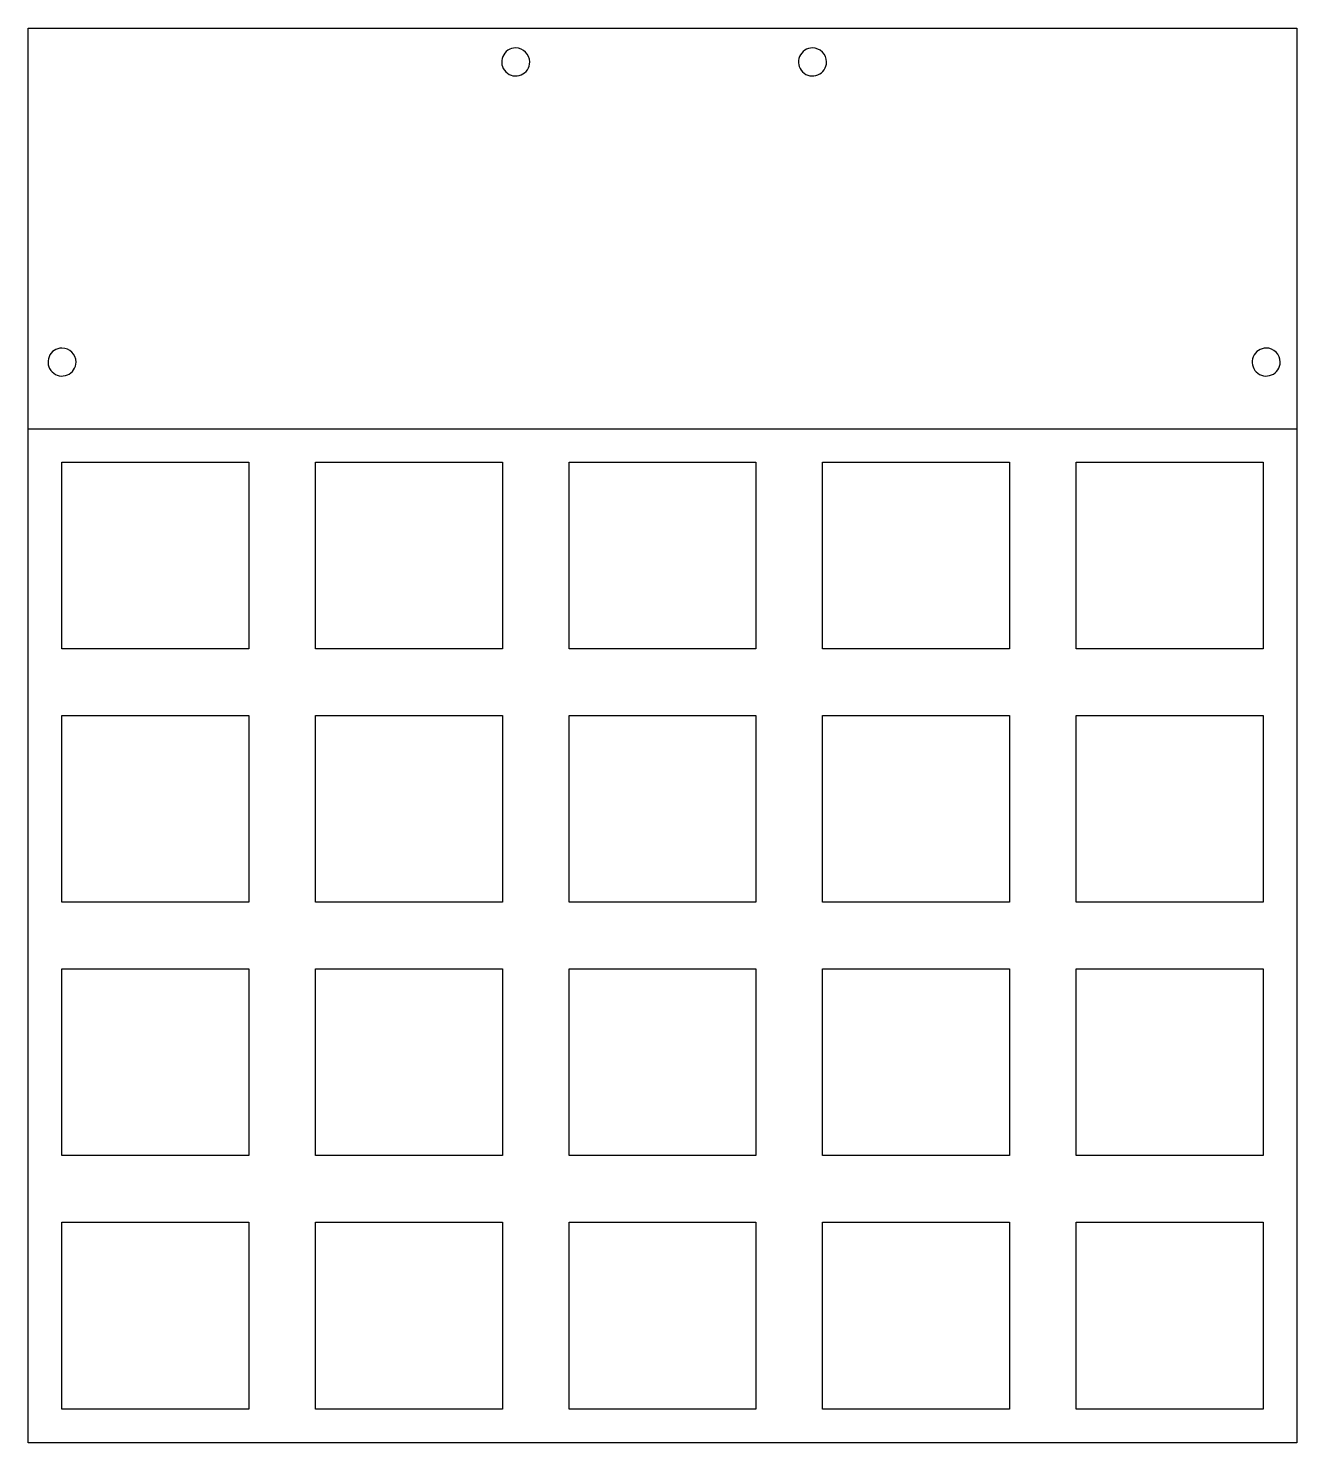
# Model space of a CAD drawing. Extents: x 1 to 96, y -107 to -1.
import ezdxf

# ---------------------------------------------------------------- set-up
doc = ezdxf.new("R2010")
doc.units = 0
doc.layers.add('Help', color=7, linetype='CONTINUOUS')

msp = doc.modelspace()

# ---------------------------------------------------------------- linework, layer by layer
at = {"layer": 'Help', "color": 7}
for points in [[(96.149991, -1.099591), (96.149991, -107.149581), (1.1, -107.149581), (1.1, -1.099591)], [(37.624997, -2.574791)], [(59.864994, -2.574791)], [(3.625, -25.074789)], [(93.864991, -25.074789)], [(3.625, -33.624789), (17.624998, -33.624789), (17.624998, -47.624785), (3.625, -47.624785)], [(22.624998, -33.62479), (36.624997, -33.62479), (36.624997, -47.624786), (22.624998, -47.624786)], [(41.624996, -33.624788), (55.624995, -33.624788), (55.624995, -47.624784), (41.624996, -47.624784)], [(60.624994, -33.624788), (74.624993, -33.624788), (74.624993, -47.624784), (60.624994, -47.624784)], [(79.624993, -33.624788), (93.624991, -33.624788), (93.624991, -47.624784), (79.624993, -47.624784)], [(3.625, -52.624788), (17.624998, -52.624788), (17.624998, -66.624785), (3.625, -66.624785)], [(22.624998, -52.624789), (36.624997, -52.624789), (36.624997, -66.624786), (22.624998, -66.624786)], [(41.624996, -52.624787), (55.624995, -52.624787), (55.624995, -66.624784), (41.624996, -66.624784)], [(60.624994, -52.624787), (74.624993, -52.624787), (74.624993, -66.624784), (60.624994, -66.624784)], [(79.624993, -52.624787), (93.624991, -52.624787), (93.624991, -66.624784), (79.624993, -66.624784)], [(3.625, -71.624786), (17.624998, -71.624786), (17.624998, -85.624783), (3.625, -85.624783)], [(22.624998, -71.624787), (36.624997, -71.624787), (36.624997, -85.624784), (22.624998, -85.624784)], [(41.624996, -71.624785), (55.624995, -71.624785), (55.624995, -85.624782), (41.624996, -85.624782)], [(60.624994, -71.624785), (74.624993, -71.624785), (74.624993, -85.624782), (60.624994, -85.624782)], [(79.624993, -71.624785), (93.624991, -71.624785), (93.624991, -85.624782), (79.624993, -85.624782)], [(3.625, -90.624782), (17.624998, -90.624782), (17.624998, -104.624781), (3.625, -104.624781)], [(22.624998, -90.624783), (36.624997, -90.624783), (36.624997, -104.624781), (22.624998, -104.624781)], [(41.624996, -90.624781), (55.624995, -90.624781), (55.624995, -104.624781), (41.624996, -104.624781)], [(60.624994, -90.624781), (74.624993, -90.624781), (74.624993, -104.624781), (60.624994, -104.624781)], [(79.624993, -90.624781), (93.624991, -90.624781), (93.624991, -104.624781), (79.624993, -104.624781)]]:
    msp.add_lwpolyline(points, close=True, dxfattribs=at)
msp.add_lwpolyline([(1.125, -31.124788), (96.124991, -31.124788)], dxfattribs=at)
for points in [[(37.624997, -2.574791), (37.200311, -2.574791), (36.817443, -2.830615), (36.654923, -3.222973)], [(38.674996, -3.624791), (38.674996, -3.044892), (38.204895, -2.574791), (37.624997, -2.574791)], [(59.864994, -2.574791), (59.440309, -2.574791), (59.057441, -2.830615), (58.894921, -3.222973)], [(60.607457, -2.882328), (60.410543, -2.685415), (60.143472, -2.574791), (59.864994, -2.574791)], [(60.914994, -3.624791), (60.914994, -3.346313), (60.80437, -3.079242), (60.607457, -2.882328)], [(36.654923, -3.222973), (36.492403, -3.615331), (36.582237, -4.066955), (36.882534, -4.367253)], [(38.026814, -4.594864), (38.419172, -4.432344), (38.674996, -4.049476), (38.674996, -3.624791)], [(58.894921, -3.222973), (58.732401, -3.615331), (58.822235, -4.066955), (59.122532, -4.367253)], [(60.266812, -4.594864), (60.65917, -4.432344), (60.914994, -4.049476), (60.914994, -3.624791)], [(36.882534, -4.367253), (37.182832, -4.66755), (37.634456, -4.757384), (38.026814, -4.594864)], [(59.122532, -4.367253), (59.42283, -4.66755), (59.874454, -4.757384), (60.266812, -4.594864)], [(3.625, -25.074789), (3.200314, -25.074789), (2.817446, -25.330613), (2.654926, -25.722971)], [(4.675, -26.124788), (4.675, -25.54489), (4.204899, -25.074789), (3.625, -25.074789)], [(93.864991, -25.074789), (93.440306, -25.074789), (93.057438, -25.330613), (92.894918, -25.722971)], [(94.607453, -25.382326), (94.41054, -25.185413), (94.143469, -25.074789), (93.864991, -25.074789)], [(94.914991, -26.124788), (94.914991, -25.846311), (94.804367, -25.57924), (94.607453, -25.382326)], [(2.654926, -25.722971), (2.492406, -26.115329), (2.58224, -26.566953), (2.882538, -26.867251)], [(4.026817, -27.094862), (4.419175, -26.932342), (4.675, -26.549474), (4.675, -26.124788)], [(92.894918, -25.722971), (92.732398, -26.115329), (92.822231, -26.566953), (93.122529, -26.867251)], [(94.266809, -27.094862), (94.659167, -26.932342), (94.914991, -26.549474), (94.914991, -26.124788)], [(2.882538, -26.867251), (3.182835, -27.167548), (3.634459, -27.257382), (4.026817, -27.094862)], [(93.122529, -26.867251), (93.422827, -27.167548), (93.874451, -27.257382), (94.266809, -27.094862)]]:
    msp.add_open_spline(points, degree=3, dxfattribs=at)

doc.saveas('drawing.dxf')
